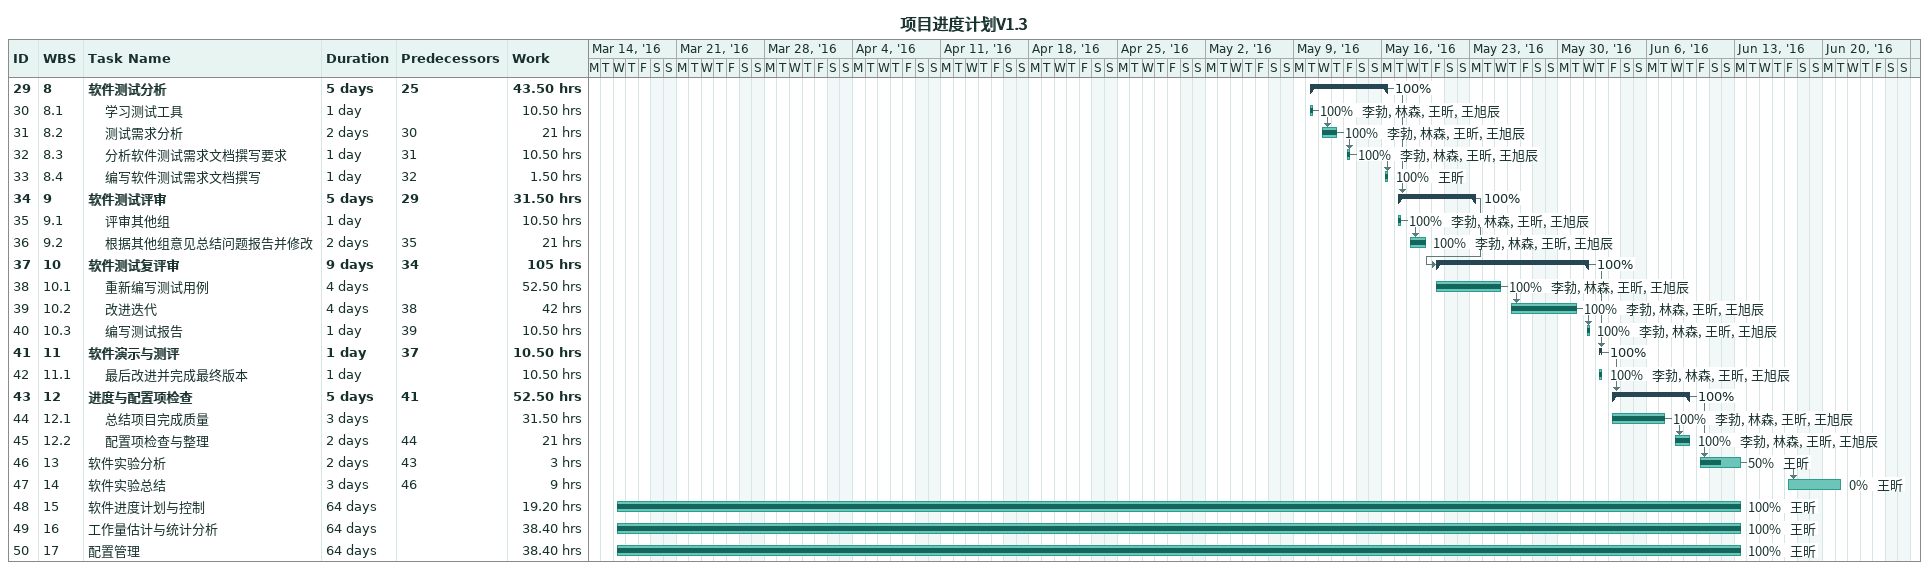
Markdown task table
项目进度计划V1.3

| ID | WBS | Task | Duration | Start | Finish | Predecessors | Resources | % complete | Work (h) |
|---|---|---|---|---|---|---|---|---|---|
| 29 | 8 | **软件测试分析** | 5d | 2016-05-10 | 2016-05-16 | 25 |  | 100 | 43.50 |
| 30 | 8.1 | 学习测试工具 | 1d | 2016-05-10 | 2016-05-10 |  | 李勃, 林森, 王昕, 王旭辰 | 100 | 10.50 |
| 31 | 8.2 | 测试需求分析 | 2d | 2016-05-11 | 2016-05-12 | 30 | 李勃, 林森, 王昕, 王旭辰 | 100 | 21 |
| 32 | 8.3 | 分析软件测试需求文档撰写要求 | 1d | 2016-05-13 | 2016-05-13 | 31 | 李勃, 林森, 王昕, 王旭辰 | 100 | 10.50 |
| 33 | 8.4 | 编写软件测试需求文档撰写 | 1d | 2016-05-16 | 2016-05-16 | 32 | 王昕 | 100 | 1.50 |
| 34 | 9 | **软件测试评审** | 5d | 2016-05-17 | 2016-05-23 | 29 |  | 100 | 31.50 |
| 35 | 9.1 | 评审其他组 | 1d | 2016-05-17 | 2016-05-17 |  | 李勃, 林森, 王昕, 王旭辰 | 100 | 10.50 |
| 36 | 9.2 | 根据其他组意见总结问题报告并修改 | 2d | 2016-05-18 | 2016-05-19 | 35 | 李勃, 林森, 王昕, 王旭辰 | 100 | 21 |
| 37 | 10 | **软件测试复评审** | 9d | 2016-05-20 | 2016-06-01 | 34 |  | 100 | 105 |
| 38 | 10.1 | 重新编写测试用例 | 4d | 2016-05-20 | 2016-05-25 |  | 李勃, 林森, 王昕, 王旭辰 | 100 | 52.50 |
| 39 | 10.2 | 改进迭代 | 4d | 2016-05-26 | 2016-05-31 | 38 | 李勃, 林森, 王昕, 王旭辰 | 100 | 42 |
| 40 | 10.3 | 编写测试报告 | 1d | 2016-06-01 | 2016-06-01 | 39 | 李勃, 林森, 王昕, 王旭辰 | 100 | 10.50 |
| 41 | 11 | **软件演示与测评** | 1d | 2016-06-02 | 2016-06-02 | 37 |  | 100 | 10.50 |
| 42 | 11.1 | 最后改进并完成最终版本 | 1d | 2016-06-02 | 2016-06-02 |  | 李勃, 林森, 王昕, 王旭辰 | 100 | 10.50 |
| 43 | 12 | **进度与配置项检查** | 5d | 2016-06-03 | 2016-06-09 | 41 |  | 100 | 52.50 |
| 44 | 12.1 | 总结项目完成质量 | 3d | 2016-06-03 | 2016-06-07 |  | 李勃, 林森, 王昕, 王旭辰 | 100 | 31.50 |
| 45 | 12.2 | 配置项检查与整理 | 2d | 2016-06-08 | 2016-06-09 | 44 | 李勃, 林森, 王昕, 王旭辰 | 100 | 21 |
| 46 | 13 | 软件实验分析 | 2d | 2016-06-10 | 2016-06-13 | 43 | 王昕 | 50 | 3 |
| 47 | 14 | 软件实验总结 | 3d | 2016-06-17 | 2016-06-21 | 46 | 王昕 | 0 | 9 |
| 48 | 15 | 软件进度计划与控制 | 64d | 2016-03-16 | 2016-06-13 |  | 王昕 | 100 | 19.20 |
| 49 | 16 | 工作量估计与统计分析 | 64d | 2016-03-16 | 2016-06-13 |  | 王昕 | 100 | 38.40 |
| 50 | 17 | 配置管理 | 64d | 2016-03-16 | 2016-06-13 |  | 王昕 | 100 | 38.40 |
